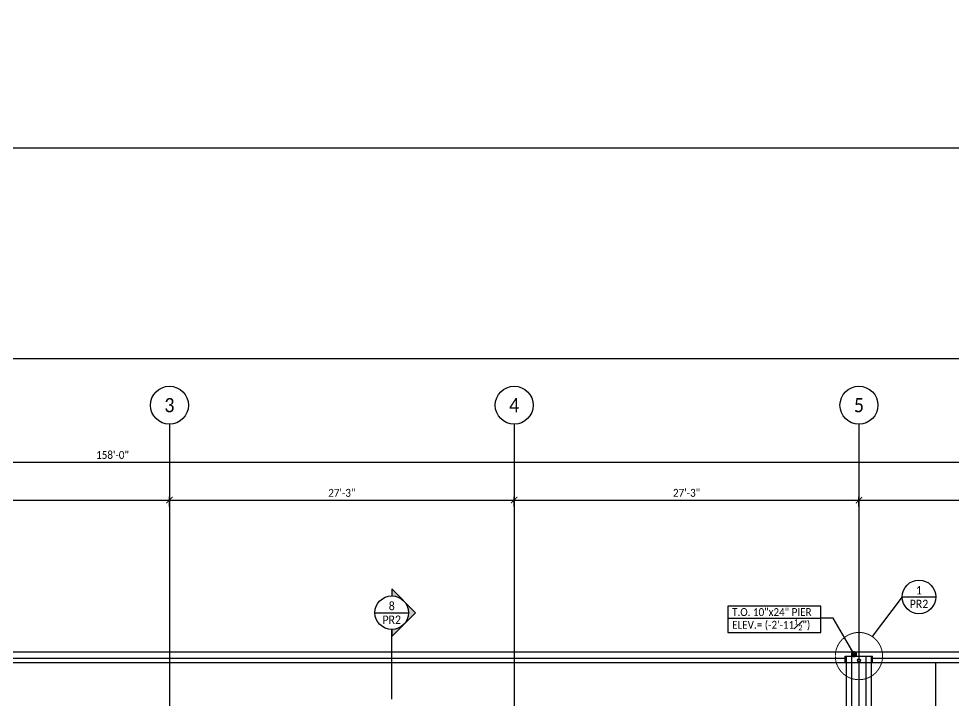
# Model space of a CAD drawing. Header units: inches. Extents: x -4800 to 29350, y 0 to 14051.
# Drawn here: x 2373 to 3260, y 6204 to 6851 of the extents above; entities that cross this region are included whole.
import ezdxf
from ezdxf import colors
from ezdxf.entities.mleader import LeaderData, LeaderLine
from ezdxf.enums import TextEntityAlignment as Align
from ezdxf.math import Vec2, Vec3

# ---------------------------------------------------------------- set-up
doc = ezdxf.new("R2010")
doc.units = ezdxf.units.IN
doc.header["$LTSCALE"] = 0.5
doc.header["$MEASUREMENT"] = 0
doc.linetypes.add('CENTER2', pattern=[1.125, 0.75, -0.125, 0.125, -0.125])
doc.linetypes.add('HIDDEN2', pattern=[0.1875, 0.125, -0.0625])
for name, color, linetype in [('PC BM - BEAM CONT.', 1, 'Continuous'), ('PC BM - DETAIL SECION', 1, 'Continuous'), ('PC BM - GROUT TUBE', 11, 'Continuous'), ('PC COL - COIL ROD', 11, 'Continuous'), ('PC PLK - 10 in CONT.', 30, 'Continuous'), ('PC PLK - DETAIL SECION', 1, 'Continuous'), ('SHT - CIP WALL', 1, 'Continuous'), ('SHT - DIMENSION ALL', 3, 'Continuous'), ('SHT - GRID BUBLE', 7, 'Continuous'), ('SHT - GRID LINE', 8, 'CENTER2'), ('SHT - TAG FOOTING', 3, 'Continuous')]:
    doc.layers.add(name, color=color, linetype=linetype)
doc.layers.add('SHT - NO PLOT LINE 4', color=190, linetype='Continuous', plot=False)
doc.layers.get('0').freeze()
doc.styles.add('CMC-NARROW', font='calibril.ttf', dxfattribs={"width": 0.9})
doc.dimstyles.new('CMC-NARROW', dxfattribs={"dimscale": 96, "dimtxt": 0.078125, "dimasz": 0.0625, "dimexe": 0.03125, "dimexo": 0.0625, "dimgap": 0.03125, "dimtad": 1, "dimdec": 4, "dimzin": 3, "dimdsep": 46, "dimlunit": 4, "dimtxsty": 'CMC-NARROW', "dimblk": 'ARCHTICK', "dimcen": 0, "dimclrd": 256, "dimclre": 256, "dimclrt": 256, "dimazin": 1, "dimtfac": 0.75, "dimtdec": 4, "dimtofl": 0, "dimtmove": 1, "dimatfit": 0, "dimfxl": 1, "dimtfillclr": 256, "dimfrac": 1, "dimtzin": 0, "dimlwd": -1, "dimlwe": -1, "dimarcsym": 0})

# ---------------------------------------------------------------- blocks, each defined once
blk = doc.blocks.new('_ArchTick')
at = {"color": 0, "linetype": 'ByBlock', "const_width": 0.15}
blk.add_lwpolyline([(-0.5, -0.5), (0.5, 0.5)], dxfattribs=at)
blk = doc.blocks.new('*D49')
at = {"layer": 'Defpoints', "color": 0, "transparency": 16777216}
for p in [(8400, 6728.32), (1200, 6528), (8400, 6528)]:
    blk.add_point(p, dxfattribs=at)
at = {"layer": 'SHT - NO PLOT LINE 4', "transparency": 16777216}
for p, q in [((1200, 6590.5), (1200, 6759.57)), ((8400, 6590.5), (8400, 6759.57)), ((1200, 6728.32), (8400, 6728.32))]:
    blk.add_line(p, q, dxfattribs=at)
at = {"layer": 'SHT - NO PLOT LINE 4', "transparency": 16777216, "xscale": 62.5, "yscale": 62.5, "zscale": 62.5, "rotation": 180}
blk.add_blockref('_ArchTick', (1200, 6728.32), dxfattribs=at)
at = {"layer": 'SHT - NO PLOT LINE 4', "transparency": 16777216, "xscale": 62.5, "yscale": 62.5, "zscale": 62.5}
blk.add_blockref('_ArchTick', (8400, 6728.32), dxfattribs=at)
at = {"layer": 'SHT - NO PLOT LINE 4', "transparency": 16777216, "insert": (4800, 6799.47), "char_height": 78.125, "attachment_point": 5, "style": 'CMC-NARROW'}
blk.add_mtext('600\'-0"', dxfattribs=at)
blk = doc.blocks.new('*D275')
at = {"layer": 'Defpoints', "color": 0, "transparency": 16777216}
for p in [(3410, 6430), (1514, 6250), (3410, 6250)]:
    blk.add_point(p, dxfattribs=at)
at = {"layer": 'SHT - DIMENSION ALL', "transparency": 16777216}
for p, q in [((1514, 6256), (1514, 6433)), ((1514, 6430), (3410, 6430)), ((3410, 6256), (3410, 6433))]:
    blk.add_line(p, q, dxfattribs=at)
at = {"layer": 'SHT - DIMENSION ALL', "transparency": 16777216, "xscale": 6, "yscale": 6, "zscale": 6, "rotation": 180}
blk.add_blockref('_ArchTick', (1514, 6430), dxfattribs=at)
at = {"layer": 'SHT - DIMENSION ALL', "transparency": 16777216, "xscale": 6, "yscale": 6, "zscale": 6}
blk.add_blockref('_ArchTick', (3410, 6430), dxfattribs=at)
at = {"layer": 'SHT - DIMENSION ALL', "transparency": 16777216, "insert": (2462, 6436.83), "char_height": 7.5, "attachment_point": 5, "style": 'CMC-NARROW'}
blk.add_mtext('158\'-0"', dxfattribs=at)
blk = doc.blocks.new('*D281')
at = {"layer": 'Defpoints', "color": 0, "transparency": 16777216}
for p in [(2516, 6394), (2189, 6382), (2516, 6382)]:
    blk.add_point(p, dxfattribs=at)
at = {"layer": 'SHT - DIMENSION ALL', "transparency": 16777216}
for p, q in [((2189, 6388), (2189, 6397)), ((2189, 6394), (2516, 6394)), ((2516, 6388), (2516, 6397))]:
    blk.add_line(p, q, dxfattribs=at)
at = {"layer": 'SHT - DIMENSION ALL', "transparency": 16777216, "xscale": 6, "yscale": 6, "zscale": 6, "rotation": 180}
blk.add_blockref('_ArchTick', (2189, 6394), dxfattribs=at)
at = {"layer": 'SHT - DIMENSION ALL', "transparency": 16777216, "xscale": 6, "yscale": 6, "zscale": 6}
blk.add_blockref('_ArchTick', (2516, 6394), dxfattribs=at)
at = {"layer": 'SHT - DIMENSION ALL', "transparency": 16777216, "insert": (2352.5, 6400.83), "char_height": 7.5, "attachment_point": 5, "style": 'CMC-NARROW'}
blk.add_mtext('27\'-3"', dxfattribs=at)
blk = doc.blocks.new('*D282')
at = {"layer": 'Defpoints', "color": 0, "transparency": 16777216}
for p in [(2843, 6394), (2516, 6382), (2843, 6382)]:
    blk.add_point(p, dxfattribs=at)
at = {"layer": 'SHT - DIMENSION ALL', "transparency": 16777216}
for p, q in [((2516, 6388), (2516, 6397)), ((2516, 6394), (2843, 6394)), ((2843, 6388), (2843, 6397))]:
    blk.add_line(p, q, dxfattribs=at)
at = {"layer": 'SHT - DIMENSION ALL', "transparency": 16777216, "xscale": 6, "yscale": 6, "zscale": 6, "rotation": 180}
blk.add_blockref('_ArchTick', (2516, 6394), dxfattribs=at)
at = {"layer": 'SHT - DIMENSION ALL', "transparency": 16777216, "xscale": 6, "yscale": 6, "zscale": 6}
blk.add_blockref('_ArchTick', (2843, 6394), dxfattribs=at)
at = {"layer": 'SHT - DIMENSION ALL', "transparency": 16777216, "insert": (2679.5, 6400.83), "char_height": 7.5, "attachment_point": 5, "style": 'CMC-NARROW'}
blk.add_mtext('27\'-3"', dxfattribs=at)
blk = doc.blocks.new('*D283')
at = {"layer": 'Defpoints', "color": 0, "transparency": 16777216}
for p in [(3170, 6394), (2843, 6382), (3170, 6382)]:
    blk.add_point(p, dxfattribs=at)
at = {"layer": 'SHT - DIMENSION ALL', "transparency": 16777216}
for p, q in [((2843, 6388), (2843, 6397)), ((2843, 6394), (3170, 6394)), ((3170, 6388), (3170, 6397))]:
    blk.add_line(p, q, dxfattribs=at)
at = {"layer": 'SHT - DIMENSION ALL', "transparency": 16777216, "xscale": 6, "yscale": 6, "zscale": 6, "rotation": 180}
blk.add_blockref('_ArchTick', (2843, 6394), dxfattribs=at)
at = {"layer": 'SHT - DIMENSION ALL', "transparency": 16777216, "xscale": 6, "yscale": 6, "zscale": 6}
blk.add_blockref('_ArchTick', (3170, 6394), dxfattribs=at)
at = {"layer": 'SHT - DIMENSION ALL', "transparency": 16777216, "insert": (3006.5, 6400.83), "char_height": 7.5, "attachment_point": 5, "style": 'CMC-NARROW'}
blk.add_mtext('27\'-3"', dxfattribs=at)
blk = doc.blocks.new('*D284')
at = {"layer": 'Defpoints', "color": 0, "transparency": 16777216}
for p in [(3410, 6394), (3170, 6382), (3410, 6250)]:
    blk.add_point(p, dxfattribs=at)
at = {"layer": 'SHT - DIMENSION ALL', "transparency": 16777216}
for p, q in [((3170, 6388), (3170, 6397)), ((3170, 6394), (3410, 6394)), ((3410, 6256), (3410, 6397))]:
    blk.add_line(p, q, dxfattribs=at)
at = {"layer": 'SHT - DIMENSION ALL', "transparency": 16777216, "xscale": 6, "yscale": 6, "zscale": 6, "rotation": 180}
blk.add_blockref('_ArchTick', (3170, 6394), dxfattribs=at)
at = {"layer": 'SHT - DIMENSION ALL', "transparency": 16777216, "xscale": 6, "yscale": 6, "zscale": 6}
blk.add_blockref('_ArchTick', (3410, 6394), dxfattribs=at)
at = {"layer": 'SHT - DIMENSION ALL', "transparency": 16777216, "insert": (3290, 6400.83), "char_height": 7.5, "attachment_point": 5, "style": 'CMC-NARROW'}
blk.add_mtext('20\'-0"', dxfattribs=at)
blk = doc.blocks.new('*U458')
blk.add_lwpolyline([(0.4274, 0.585), (0.131, 0.1933)])
at = {"linetype": 'Continuous'}
blk.add_lwpolyline([(0.4274, 0.585), (0.7595, 0.585)], dxfattribs=at)
at = {"linetype": 'HIDDEN2', "const_width": 0.00938}
blk.add_lwpolyline([(0, 0.2335, 1), (0, -0.2335, 1)], format="xyb", close=True, dxfattribs=at)
blk.add_circle((0.5934, 0.585), 0.166)
at = {"layer": 'Defpoints'}
blk.add_point((0, 0), dxfattribs=at)
at = {"style": 'CMC-NARROW', "width": 0.9}
blk.add_attdef('REF-DET', text='', height=0.083, dxfattribs=at).set_placement((0.5934, 0.585), align=Align.BOTTOM_CENTER)
for tag, p in [('NOTE1', (0.8427, 0.585)), ('NOTE2', (0.8428, 0.438))]:
    blk.add_attdef(tag, text='', height=0.083, dxfattribs=at).set_placement(p, align=Align.BOTTOM_LEFT)
blk.add_attdef('REF-SHT', text='', height=0.083, dxfattribs=at).set_placement((0.5934, 0.5569), align=Align.TOP_CENTER)
blk = doc.blocks.new('*U505')
h = blk.add_hatch(color=256)
edge = h.paths.add_edge_path()
edge.add_line((0, -0.166), (0, -0.2348))
edge.add_line((0, -0.2348), (0.2348, 0))
edge.add_line((0.2348, 0), (0, 0.2348))
edge.add_line((0, 0.2348), (0, 0.166))
edge.add_arc((0, 0), 0.166, -810, -630, ccw=False)
blk.add_lwpolyline([(0, -0.166), (0, -0.2348), (0.2348, 0), (0, 0.2348), (0, 0.166, -1)], format="xyb", close=True)
at = {"linetype": 'Continuous'}
for points in [[(-0.166, 0), (0.166, 0)], [(0, -0.8537), (0, -0.166)]]:
    blk.add_lwpolyline(points, dxfattribs=at)
blk.add_circle((0, 0), 0.166)
at = {"style": 'CMC-NARROW', "width": 0.9}
blk.add_attdef('REF-DET', text='', height=0.083, dxfattribs=at).set_placement((0, 0), align=Align.BOTTOM_CENTER)
for tag, p in [('NOTE1', (0.3207, 0)), ('NOTE2', (0.3208, -0.147))]:
    blk.add_attdef(tag, text='', height=0.083, dxfattribs=at).set_placement(p, align=Align.BOTTOM_LEFT)
blk.add_attdef('REF-SHT', text='', height=0.083, dxfattribs=at).set_placement((0, -0.0281), align=Align.TOP_CENTER)

msp = doc.modelspace()

# ---------------------------------------------------------------- linework, layer by layer
at = {"layer": 'PC BM - BEAM CONT.'}
for points in [[(3158, 6245.5), (3158, 6022.5), (3163, 6022.5), (3163, 6010.5), (3182, 6010.5), (3182, 6245.5)], [(3163, 6245.5), (3163, 6010.5), (3177, 6010.5), (3177, 6245.5)]]:
    msp.add_lwpolyline(points, close=True, dxfattribs=at)
at = {"layer": 'PC BM - GROUT TUBE'}
msp.add_circle((3170, 6242), 1.5, dxfattribs=at)
at = {"layer": 'PC COL - COIL ROD', "const_width": 0.375}
msp.add_lwpolyline([(3170, 6242.1875, 1), (3170, 6241.8125, 1)], format="xyb", close=True, dxfattribs=at)
at = {"layer": 'PC PLK - 10 in CONT.'}
msp.add_lwpolyline([(1524, 4175), (3243, 4175), (3243, 4982), (1940, 4982), (1940, 5443), (3243, 5443), (3243, 6240)], dxfattribs=at)
at = {"layer": 'SHT - CIP WALL'}
for p, q in [((3157, 6240), (3157, 6246)), ((3183, 6240), (3183, 6246))]:
    msp.add_line(p, q, dxfattribs=at)
for points in [[(1514, 6250), (3410, 6250), (3410, 4054), (1514, 4054)], [(1524, 6240), (3400, 6240), (3400, 4064), (1524, 4064)]]:
    msp.add_lwpolyline(points, close=True, dxfattribs=at)
for points in [[(1847, 4060), (1520, 4060), (1520, 6244), (3157, 6244)], [(3157, 6246), (3183, 6246)], [(3183, 6244), (3404, 6244), (3404, 4060), (3185, 4060)]]:
    msp.add_lwpolyline(points, dxfattribs=at)
at = {"layer": 'SHT - GRID BUBLE'}
for centre in [(2516, 6484), (2843, 6484), (3170, 6484)]:
    msp.add_circle(centre, 18, dxfattribs=at)
at = {"layer": 'SHT - GRID LINE'}
for p, q in [((2516, 6466), (2516, 3931)), ((2843, 6466), (2843, 3931)), ((3170, 6466), (3170, 3931)), ((1296, 6250), (3434, 6250))]:
    msp.add_line(p, q, dxfattribs=at)
at = {"layer": 'SHT - NO PLOT LINE 4'}
msp.add_lwpolyline([(1200, 3864), (4475, 3864), (4475, 6528), (1200, 6528)], close=True, dxfattribs=at)
at = {"layer": 'SHT - TAG FOOTING'}
msp.add_line((3045.76193, 6281.84695), (3133.76193, 6281.84695), dxfattribs=at)
msp.add_lwpolyline([(3045.76193, 6293.51361), (3045.76193, 6268.51361), (3133.76193, 6268.51361), (3133.76193, 6293.51361)], close=True, dxfattribs=at)

# ---------------------------------------------------------------- block references
at = {"layer": 'PC BM - DETAIL SECION', "xscale": 96, "yscale": 96, "zscale": 96}
msp.add_blockref('*U458', (3170, 6246), dxfattribs=at).add_auto_attribs({'REF-DET': '1', 'REF-SHT': 'PR2'})
at = {"layer": 'PC PLK - DETAIL SECION', "xscale": 96, "yscale": 96, "zscale": 96}
msp.add_blockref('*U505', (2726.85974, 6287.15432), dxfattribs=at).add_auto_attribs({'REF-DET': '8', 'REF-SHT': 'PR2'})

# ---------------------------------------------------------------- texts
at = {"layer": 'SHT - GRID BUBLE', "char_height": 13.5, "attachment_point": 5, "style": 'CMC-NARROW'}
for s, insert in [('\\pxsm0.75;3', (2516, 6484)), ('\\pxsm0.75;4', (2843, 6484)), ('\\pxsm0.75;5', (3170, 6484))]:
    msp.add_mtext(s, dxfattribs=dict(at, insert=insert))
at = {"layer": 'SHT - TAG FOOTING', "char_height": 7.5, "attachment_point": 1, "style": 'CMC-NARROW'}
for s, insert in [('T.O. {\\C6;10"x24"} PIER', (3049.69213, 6291.50124)), ('\\A1;ELEV.= (-2\'-11{\\H0.7x;\\S1#2;}") ', (3049.69213, 6280.91687))]:
    msp.add_mtext(s, dxfattribs=dict(at, insert=insert))

# ---------------------------------------------------------------- dimensions: what is measured, and where the dimension line sits
at = {"layer": 'SHT - DIMENSION ALL'}
for base, p1, p2, picture, middle in [((3410, 6430), (1514, 6250), (3410, 6250), '*D275', (2462, 6436.83077)), ((2516, 6394), (2189, 6382), (2516, 6382), '*D281', (2352.5, 6400.83077)), ((2843, 6394), (2516, 6382), (2843, 6382), '*D282', (2679.5, 6400.83077)), ((3170, 6394), (2843, 6382), (3170, 6382), '*D283', (3006.5, 6400.83077)), ((3410, 6394), (3170, 6382), (3410, 6250), '*D284', (3290, 6400.83077))]:
    dim = msp.add_linear_dim(base=base, p1=p1, p2=p2, dimstyle='CMC-NARROW', dxfattribs=at)
    dim.commit()
    dim.dimension.update_dxf_attribs({"geometry": picture, "text_midpoint": middle})
at = {"layer": 'SHT - NO PLOT LINE 4'}
dim = msp.add_linear_dim(base=(8400, 6728.31859), p1=(1200, 6528), p2=(8400, 6528), dimstyle='CMC-NARROW', override={"dimscale": 1000}, dxfattribs=at)
dim.commit()
dim.dimension.update_dxf_attribs({"geometry": '*D49', "text_midpoint": (4800, 6799.47244)})

# ---------------------------------------------------------------- leaders
at = {"layer": 'PC PLK - 10 in CONT.'}
ml = msp.add_multileader_mtext('Standard', dxfattribs=at)
ml.set_content('FACE OF STUD WALL FRAMING', color=256, style='CMC-NARROW')
ml.set_leader_properties()
ml.build(insert=Vec2(0, 0))
ml.multileader.update_dxf_attribs({"dogleg_length": 0.125, "arrow_head_size": 12, "scale": 96})
ctx = ml.context
ctx.base_point, ctx.scale, ctx.char_height, ctx.arrow_head_size, ctx.landing_gap_size, ctx.plane_origin = Vec3(3453.53615, 6311.96879), 96, 7.5, 12, 3, Vec3(3649.88193, 6070.58903)
notes = []
notes.append((ctx, [(1, (1, 1, 0), (3441.53615, 6311.96879), (1, 0), 12, [(0, [(3243, 6180.53525)], 0, [])])]))
ctx.mtext.insert, ctx.mtext.flow_direction = Vec3(3456.53615, 6315.76783), 5
at = {"layer": 'SHT - TAG FOOTING'}
msp.add_leader([(3165.32099, 6247.72678), (3145.43363, 6281.84695), (3133.76193, 6281.84695)], dimstyle='CMC-NARROW', override={"dimgap": 0.03125, "dimtad": 0, "dimldrblk": 'Dot'}, dxfattribs=at)
for ctx, leaders in notes:
    for number, flags, end, landing, length, lines in leaders:
        leader = LeaderData()
        leader.index, (leader.has_last_leader_line, leader.has_dogleg_vector, leader.attachment_direction) = number, flags
        leader.last_leader_point, leader.dogleg_vector, leader.dogleg_length = Vec3(end), Vec3(landing), length
        for number, points, colour, breaks in lines:
            line = LeaderLine()
            line.index, line.vertices, line.color, line.breaks = number, Vec3.list(points), colors.encode_raw_color(colour), breaks
            leader.lines.append(line)
        ctx.leaders.append(leader)

doc.saveas('drawing.dxf')
